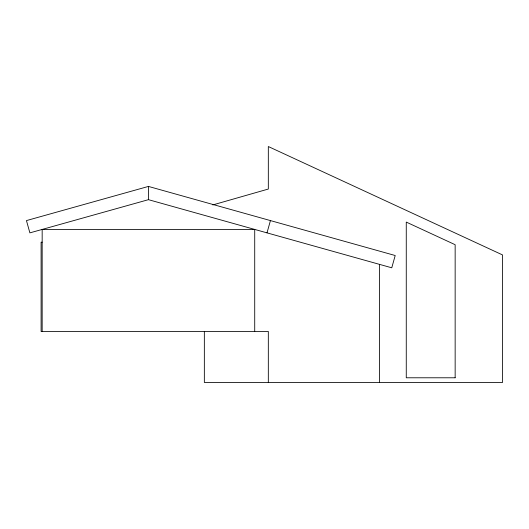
<?xml version="1.0" encoding="UTF-8"?>
<svg xmlns="http://www.w3.org/2000/svg" width="529" height="529" viewBox="0 0 529 529"><rect width="100%" height="100%" fill="white"/><g stroke="black" fill="none" stroke-linecap="round" stroke-linejoin="round"><path stroke-width="0.79" d="M267 232.866L270.438 220.586M212.817 204.928L268.322 189.045L268.322 146.533L502.55 254.938L502.55 382.467L204.346 382.467L204.346 331.452M148.444 186.426L26.45 220.586L29.889 232.866L148.444 199.671L391.764 267.8L395.203 255.52L148.444 186.426L148.444 199.182M42.168 242.183L41.103 242.183L41.103 331.452L268.322 331.452L268.322 382.467M379.485 264.361L379.485 382.467M254.72 331.452L254.72 229.427L42.168 229.427L42.168 331.452M455.152 377.785L406.265 377.785L406.265 222.087L455.152 244.709L455.152 377.785"/></g></svg>
